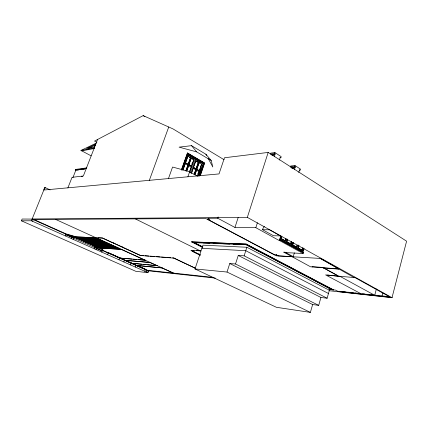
<?xml version="1.0" encoding="UTF-8"?>
<svg xmlns="http://www.w3.org/2000/svg" width="428" height="428" viewBox="0 0 428 428"><rect width="100%" height="100%" fill="white"/><g stroke="black" fill="none" stroke-linecap="round" stroke-linejoin="round"><path stroke-width="0.64" d="M328.72 290.676L392.011 297.685L406.6 241.194L268.185 152.427L224.475 157.761L219.018 173.918L44.352 189.989L45.304 187.614L50.108 189.925M382.033 295.925L382.841 292.848M202.364 247.298L191.701 241.815L246.346 244.099L333.519 289.868L335.44 290.077L337.596 291.211L374.719 295.299L376.399 288.964M337.89 275.685L323.375 267.773L338.42 276.178L354.058 277.526L354.154 277.167L389.464 296.743L374.768 295.127M339.49 276.269L325.606 274.899L360.686 293.581L358.707 293.367M337.596 291.211L338.714 291.618L392.053 297.514M333.519 289.868L332.203 289.89L307.395 276.702M354.058 277.526L319.994 258.228L338.928 268.934L310.589 266.815L283.7 252.14L285.037 252.21L293.234 256.629L294.357 252.884M332.251 289.735L327.211 289.184L246.865 247.256L202.952 245.164L195.002 268.939L227.017 272.037L229.756 263.536L235.512 263.996L238.246 255.457L320.936 297.471L327.126 298.23L329.726 289.002M229.756 263.536L312.633 304.533L318.694 305.357L320.936 297.471M195.002 268.939L276.413 307.299L310.38 312.387L312.633 304.533M298.086 244.955L296.973 248.679L302.666 251.675L303.703 248.16M302.89 252.445L304.094 248.395M285.754 252.595L303.168 253.531L303.441 252.606L279.612 239.637L303.441 252.606M298.856 245.474L298.102 248.005L301.922 250.113L302.478 248.224M301.922 250.113L302.81 247.598M302.377 251.659L303.42 248.149M293.405 242.446L292.64 244.993L296.508 247.127L297.075 245.223M296.508 247.127L297.219 245.228M298.102 248.005L299.001 245.479M287.477 239.15L286.701 241.713L290.623 243.874L291.393 241.328M290.623 243.874L291.532 241.328M279.917 239.289L291.094 245.442L292.035 242.323M292.313 242.334L291.094 245.442M291.687 245.041L292.249 243.168M291.778 245.677L292.72 242.558M292.64 244.993L293.357 243.088M286.701 241.713L287.621 239.156M278.082 255.901L293.234 256.629M281.843 236.16L281.094 238.615L285.064 240.809L285.808 238.359M285.064 240.809L285.947 238.364M285.54 242.387L286.493 239.247M298.776 172.441L299.621 169.691L300.167 170.039L300.456 169.097L295.004 165.577L290.682 165.984L290.387 166.925L294.71 166.524L295.261 166.877L294.405 169.643M274.268 254.778L276.231 254.714L278.136 255.725M274.321 254.607L207.997 219.468L209.816 219.457L207.601 218.285L217.74 218.221L234.945 227.455L255.832 227.691L279.324 240.584L280.763 235.881M280.11 238.658L280.693 236.764M279.324 240.584L279.891 239.648M281.164 236.144L280.201 239.3L302.666 251.675M281.094 238.615L281.801 236.775M33.314 219.478L205.724 218.478L276.172 255.784L276.558 254.526M292.72 167.514L292.431 168.434L291.885 168.081L292.174 167.161L292.72 167.514L294.56 167.343M292.624 168.589L292.929 167.61M295.261 166.877L294.625 166.936L294.341 167.862L291.885 168.081M294.71 166.524L295.004 165.577M279.43 160.045L280.319 157.242L280.886 157.611L281.185 156.648L274.915 152.598L270.78 153.096L270.475 154.053L274.605 153.561L275.183 153.93L274.284 156.744M202.824 247.084L193.895 242.639L246.453 244.741L243.131 244.597M238.246 255.457L244.142 255.832L246.865 247.256M255.832 227.691L257.399 222.737M271.871 155.225L272.171 154.289L272.743 154.658L274.455 154.454M274.605 153.561L274.915 152.598M191.653 241.97L246.346 244.099M32.17 218.965L247.325 217.376L268.185 152.427M234.945 227.455L238.171 217.515M217.74 218.221L218.162 216.959M200.256 254.986L190.893 250.412L200.534 250.835L196.623 250.605M207.938 219.65L208.425 218.2M194.483 251.996L193.788 252.103L200.186 255.227M146.718 270.207L213.165 277.387M173.912 258.116L195.2 268.163L173.912 258.116L140.336 255.495L122.285 246.967M198.26 173.019L197.955 173.907L198.357 173.014M200.486 166.85L200.695 165.978M197.501 176.026L199.095 171.671L197.597 176.015M199.304 170.809L201.679 164.191L199.4 170.799L196.725 169.322L199.116 162.694L196.725 169.322M198.849 174.902L201.23 168.006M198.704 176.127L203.032 163.587L187.924 154.738M199.277 176.079L203.605 163.523L187.929 154.331L182.44 169.911M200.069 175.731L204.204 163.726M200.261 175.715L204.616 163.073L187.501 153.021L181.328 170.012M194.189 174.137L195.794 169.772L194.066 174.752M196.003 168.91L198.399 162.271L196.099 168.9L193.408 167.412L195.815 160.762L193.408 167.412M135.949 265.387L162.244 267.939L136.569 265.451M194.911 174.549L196.516 170.189L195.008 174.544M192.284 163.218L191.974 164.106L192.381 163.207M189.417 172.174L191.257 167.166L187.908 176.7M191.471 166.294L193.889 159.639L191.567 166.283L188.85 164.791L191.279 158.114L188.85 164.791M131.193 263.263L157.327 265.692L147.526 264.739M190.417 172.923L195.259 159.034M191.37 173.281L193.199 168.279L191.46 173.27M102.554 247.48L97.728 247.282L76.323 237.69L76.938 237.594L75.221 236.823L66.11 234.287L32.116 219.083L22.117 219.034L21.4 220.805L135.762 271.288L147.986 272.7L148.532 271.143L145.29 269.694M185.832 170.884L187.903 165.235L185.929 170.874M188.117 164.368L190.551 157.686L188.213 164.357L185.479 162.849L187.929 156.156L185.479 162.849M186.79 170.676L188.636 165.657L186.661 171.291M144.739 271.256L145.365 269.474L145.953 269.651M181.515 169.996L187.501 153.021M146.13 271.876L146.681 270.319M124.462 260.251L150.362 262.514L125.072 260.304M185.169 163.731L182.959 170.007L185.169 163.731L187.903 165.235M147.606 270.731L215.3 278.114M119.599 258.073L145.333 260.213L138.067 259.577M135.35 267.072L135.986 265.274M140.336 255.495L143.674 255.628M168.407 178.722L172.575 167.032L189.641 171.74L197.19 176.036M131.808 263.322L133.156 263.338M130.588 264.948L131.236 263.15M123.847 261.947L124.5 260.138M99.965 248.058L121.616 249.39L95.899 247.668M122.841 247.518L140.384 255.372M118.979 259.78L119.637 257.961M120.204 258.127L122.226 258.186M149.26 180.568L168.734 127.004M94.54 238.359L116.587 248.395M116.496 248.641L119.92 248.615L117.192 248.561L95.123 238.508L97.718 238.621L119.872 248.738M91.742 238.236L113.688 248.208M113.602 248.449L114.329 248.245M86.258 238L108.017 247.833L104.197 247.587M107.926 248.074L108.637 247.876M111.879 242.285L102.447 237.952L97.926 237.765M107.599 254.714L108.279 252.878L108.873 252.921L120.247 258.014M75.178 236.941L102.399 238.08L112.361 242.708L112.457 242.457M88.981 238.118L110.745 248.261L116.02 248.358M112.361 242.708L112.922 242.478M110.745 248.261L111.462 248.058M80.988 237.77L102.469 247.716L80.94 237.888L78.907 237.802L100.403 247.459L102.511 247.598M102.469 247.716L103.159 247.518M101.666 252.065L102.731 249.203M83.572 237.882L105.234 247.651M105.149 247.892L105.85 247.694M96.075 249.578L96.723 247.839L95.086 247.111L94.438 248.845M75.799 237.545L97.183 247.127M97.092 247.363L97.728 247.282M99.424 247.272L99.804 247.421M33.833 219.473L65.853 233.806L76.248 236.866L99.847 247.304M108.193 253.103L102.265 250.455L100.008 247.94L98.365 247.202M99.761 247.534L100.446 247.341M100.96 248.005L103.501 250.653L147.35 270.277M94.449 238.605L95.171 238.385M93.678 246.897L97.14 247.245L75.756 237.663L72.84 237.535M97.718 238.621L72.985 237.422M91.646 238.482L92.357 238.262M86.167 238.241L86.857 238.022M88.885 238.359L89.591 238.145M80.892 238.011L81.571 237.797M83.481 238.123L84.166 237.909M75.708 237.781L76.371 237.567M78.377 237.658L100.361 247.577M65.805 234.715L70.716 236.636M71.39 238.583L72.07 236.812L73.777 237.577L73.097 239.343M65.468 235.946L66.11 234.287M97.573 139.491L83.353 175.978L72.043 177.331L67.875 187.908M75.922 170.269L75.285 169.943L75.483 169.445L86.798 167.867M72.931 177.588L75.879 170.087M21.4 220.805L31.431 220.784L44.774 187.667M32.581 221.297L33.266 219.596M224.101 159.724L172.966 128.887L143.166 115.614L94.529 141.079L96.867 142.358M91.094 155.829L80.946 150.437L96.134 143.177M88.425 148.43L95.439 145.103M80.946 150.437L94.283 147.933M81.737 150.859L94.46 148.489M75.285 169.943L86.595 168.381M75.633 170.119L86.301 168.653M76.938 170.13L78.87 169.863M80.159 169.686L82.09 169.424M83.38 169.247L84.669 169.071M211.218 160.527L205.911 154.251L191.535 145.664L179.086 147.146L196.661 151.876L211.218 160.527L212.818 166.99L208.104 158.306M81.352 176.587L82.647 176.432M271.047 154.422L272.171 154.289M275.183 153.93L274.455 154.021L274.15 154.963L272.438 155.161M204.616 163.073L187.314 153.047M203.605 163.523L202.744 163.619L187.641 154.781M279.966 157.713L280.886 157.611M45.304 187.614L44.507 187.694L43.817 190.037M290.933 167.273L292.174 167.161M299.311 170.114L300.167 170.039M262.492 229.697L269.528 229.799L280.527 235.903L273.444 235.726L262.492 229.697A7.95 5.939 -89.3 0 1 264.392 226.412M76.906 236.893L84.803 237.219M87.435 237.331L94.674 237.631M70.674 236.754L71.604 236.791M70.625 236.871L75.13 237.059M199.93 242.74L193.948 242.483L202.877 246.929M203.252 242.885L209.897 243.168M213.219 243.313L219.869 243.596M223.191 243.741L229.836 244.024M233.158 244.169L239.14 244.425M77.923 237.759L101.072 248.015M81.561 239.391L80.523 239.343L76.896 237.711M302.489 251.29L302.773 251.3M201.893 248.336L245.768 250.706L328.458 293.496M191.412 250.294L194.018 250.45M276.172 255.784L319.941 258.416M122.194 247.218L122.665 247.25L112.826 242.735M95.867 245.811L94.807 245.747L98.317 247.32M94.845 246.977L96.011 247.052M116.539 248.518L114.287 248.368L92.314 238.385L94.497 238.482L115.945 248.245M96.68 247.956L99.922 248.176M323.327 267.949L338.88 269.121M144.99 255.73L148.939 256.035M150.26 256.137L154.866 256.495M156.183 256.597L160.136 256.907M161.452 257.009L165.401 257.314M166.717 257.421L170.67 257.726M172.644 257.881L173.961 257.982M123.548 258.303L132.129 259.058M133.445 259.17L136.746 259.464M134.462 263.461L141.647 264.162M142.957 264.29L146.221 264.611M339.613 291.27L342.25 291.559M343.566 291.703L346.199 291.992M347.515 292.137L350.147 292.426M351.468 292.57L353.442 292.789M354.759 292.934L357.391 293.223M362.607 293.795L365.164 294.073M366.443 294.213L369.006 294.496M370.926 294.705L372.847 294.919M147.489 271.031L148.532 271.143M66.452 234.87L72.375 237.513M73.589 238.059L95.267 247.742M95.872 248.015L101.918 250.712M95.829 248.128L102.479 251.097M31.431 220.784L147.986 272.7M81.042 239.364L95.337 245.779M76.28 237.808L97.686 247.4M125.11 260.192L131.851 263.209M136.607 265.339L145.996 269.538M108.573 252.9L145.681 269.506M108.236 252.991L145.327 269.587M84.075 238.15L105.759 247.93M81.481 238.032L103.073 247.753M89.495 238.385L111.376 248.304M86.766 238.268L108.546 248.117M92.266 238.508L114.239 248.491M173.367 273.016L55.496 219.35M121.573 249.513L145.29 260.336M150.324 262.637L157.285 265.815M162.201 268.056L173.324 273.134M95.075 238.631L117.144 248.684M113.613 242.986L114.768 243.516M111.745 242.28L122.889 247.395M227.017 272.037L310.38 312.387M200.304 254.842L191.327 250.53M135.328 218.885L200.486 250.985M191.701 241.815L202.417 247.143M235.512 263.996L318.694 305.357M244.142 255.832L327.126 298.23M246.293 244.27L333.476 290.029M247.042 245.051L263.022 253.43M264.204 254.05L306.213 276.081M246.4 244.912L332.203 289.89M312.627 266.97L312.012 266.639L321.706 267.361L322.321 267.693M327.655 275.076L338.002 276.237L337.408 275.91M340.121 276.413L374.719 295.299M279.602 240.59L303.168 253.531M291.495 245.667L296.427 248.379M281.233 238.621L285.203 240.809M286.84 241.718L290.762 243.88M292.784 244.998L296.647 247.133M298.241 248.01L302.061 250.123M247.325 217.376L392.011 297.685M188.545 165.668L191.257 167.166M193.103 168.29L195.794 169.772M196.42 170.2L199.095 171.671M185.575 162.838L188.213 164.357M188.946 164.78L191.567 166.283M193.504 167.401L196.099 168.9M196.821 169.311L199.4 170.799M187.833 156.166L190.551 157.686M191.188 158.125L193.889 159.639M195.724 160.778L198.399 162.271M199.02 162.704L201.679 164.191M189.267 157.124L190.353 157.761M191.444 158.397L192.53 159.029M196.596 161.42L197.661 162.046M191.348 158.408L192.434 159.045M196.489 161.41L197.57 162.057M143.166 115.614L144.889 116.646M291.505 167.225L292.212 167.674M294.625 166.936L295.176 167.289M191.535 145.664L196.661 151.876M205.911 154.251L206.537 155.412M95.214 144.386L94.16 147.093L86.456 148.559L95.214 144.386M83.53 238L81.523 237.915L103.116 247.635L105.192 247.775L83.53 238M86.21 238.118L84.123 238.027L105.807 247.812L107.968 247.956L86.21 238.118M88.933 238.236L86.814 238.145L108.594 247.994L110.788 248.138L88.933 238.236M91.694 238.359L89.543 238.262L111.419 248.181L113.645 248.326L91.694 238.359"/></g></svg>
